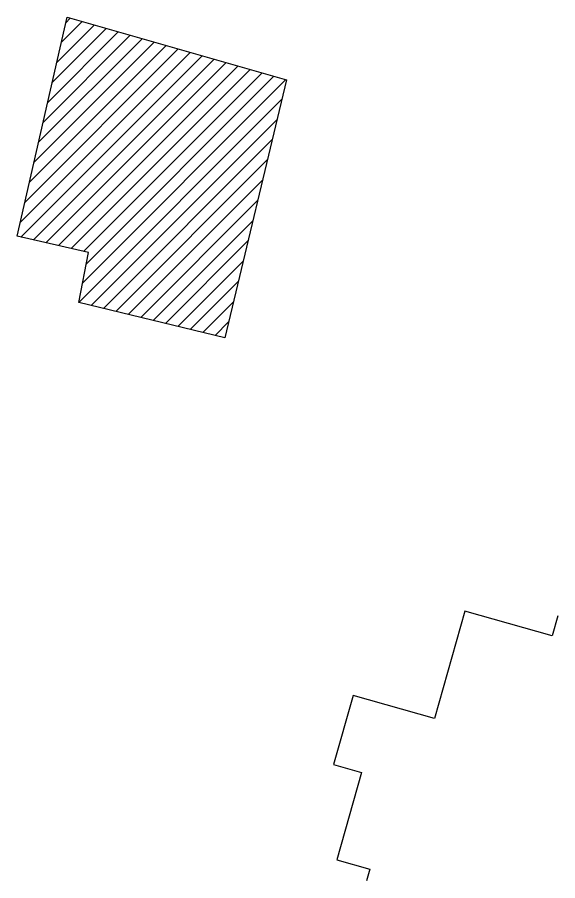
# Model space of a CAD drawing. Header units: inches. Extents: x 0 to 766, y -245 to 236.
# Drawn here: x 199.4 to 261.5, y -245.2 to -146.1 of the extents above; entities that cross this region are included whole.
import ezdxf

# ---------------------------------------------------------------- set-up
doc = ezdxf.new("R2010")
doc.units = ezdxf.units.IN
doc.header["$MEASUREMENT"] = 0
doc.layers.add('000 SOS 911 SOPORTES ACI', color=3, linetype='Continuous', lineweight=25)
doc.layers.add('Layer2', color=7, linetype='Continuous')
doc.layers.add('relleno', color=7, linetype='Continuous')

msp = doc.modelspace()

# ---------------------------------------------------------------- hatches: boundary and pattern name
at = {"layer": 'relleno'}
h = msp.add_hatch(dxfattribs=at)
h.set_pattern_fill('ANSI31', color=4, scale=10)
h.set_pattern_definition([(45, (-1845.9642, 1314.9026), (-0.8838835, 0.8838835), [])])
h.paths.add_polyline_path([(230.309, -153.277), (205.107, -146.1), (199.387, -171.238), (207.569, -173.099), (206.441, -178.823), (223.212, -182.883)])

# ---------------------------------------------------------------- linework, layer by layer
at = {"layer": '000 SOS 911 SOPORTES ACI', "color": 4, "elevation": 0}
msp.add_lwpolyline([(205.102, -146.099), (230.309, -153.277), (223.212, -182.883), (206.441, -178.823), (207.569, -173.099), (199.387, -171.238), (205.107, -146.1)], dxfattribs=at)
at = {"layer": 'Layer2', "color": 4}
for p, q in [((250.772, -214.263, 0), (247.287, -226.591, 0)), ((260.812, -217.102, 0), (250.772, -214.263, 0)), ((261.459, -214.812, 0), (260.812, -217.102, 0)), ((237.953, -223.952, 0), (235.714, -231.871, 0)), ((247.287, -226.591, 0), (237.953, -223.952, 0)), ((235.714, -231.871, 0), (238.909, -232.774, 0)), ((238.909, -232.774, 0), (236.072, -242.81, 0)), ((236.072, -242.81, 0), (239.869, -243.883, 0)), ((239.869, -243.883, 0), (239.493, -245.213, 0))]:
    msp.add_line(p, q, dxfattribs=at)

doc.saveas('drawing.dxf')
